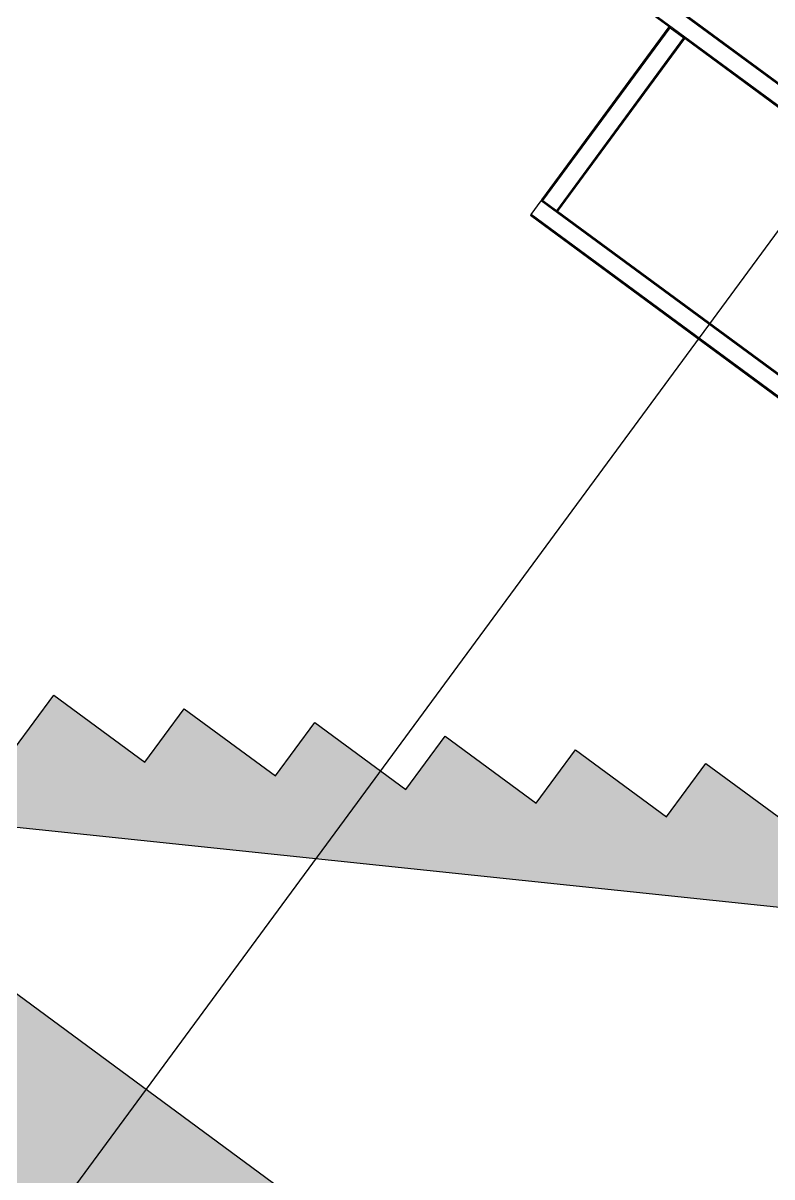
# Model space of a CAD drawing. Header units: millimetres. Extents: x 400392 to 401186, y 4543812 to 4544115.
# Drawn here: x 400763.209 to 400765.129, y 4544085.404 to 4544088.36 of the extents above; entities that cross this region are included whole.
import ezdxf

# ---------------------------------------------------------------- set-up
doc = ezdxf.new("R2010")
doc.units = ezdxf.units.MM
doc.linetypes.add('AKS', pattern=[3, 2.5, -0.25, 0, -0.25])
for name, color, linetype in [('aks prota', 2, 'AKS'), ('görünüş prota', 4, 'Continuous'), ('kesit prota', 1, 'Continuous'), ('kesit tarama prota', 252, 'Continuous'), ('kiris prota', 6, 'Continuous')]:
    doc.layers.add(name, color=color, linetype=linetype)

# ---------------------------------------------------------------- blocks, each defined once
blk = doc.blocks.new('A$C750F51A7')
at = {"layer": 'görünüş prota', "color": 253, "lineweight": -2}
for p, q in [((-94.33, -82.49), (-199.93, -82.49)), ((-94.33, -82.79), (-199.93, -82.79)), ((-94.33, -87.19), (-199.93, -87.19)), ((-158.63, -87.49), (-199.93, -87.49)), ((-158.63, -142.49), (-158.63, -87.49)), ((-158.33, -87.49), (-158.63, -87.49)), ((-158.63, -88.49), (-158.33, -88.49)), ((-158.33, -142.49), (-158.33, -87.49)), ((-158.33, -87.49), (-153.93, -87.49)), ((-156.63, -87.49), (-156.63, -87.19)), ((-155.63, -87.49), (-155.63, -87.19)), ((-153.93, -142.49), (-153.93, -87.49)), ((-153.63, -87.49), (-153.93, -87.49)), ((-153.93, -88.49), (-153.63, -88.49)), ((-94.33, -87.49), (-153.63, -87.49)), ((-153.63, -142.49), (-153.63, -87.49)), ((-158.63, -89.49), (-158.33, -89.49)), ((-153.93, -89.49), (-153.63, -89.49)), ((-158.63, -140.49), (-158.33, -140.49)), ((-158.63, -141.49), (-158.33, -141.49)), ((-153.93, -140.49), (-153.63, -140.49)), ((-153.93, -141.49), (-153.63, -141.49)), ((-158.33, -142.49), (-158.63, -142.49)), ((-158.63, -142.49), (-158.63, -142.79)), ((86.77, -142.79), (-158.63, -142.79)), ((-158.63, -147.19), (-158.63, -142.79)), ((-158.33, -142.49), (-153.93, -142.49)), ((-156.63, -142.49), (-156.63, -142.79)), ((-155.63, -142.49), (-155.63, -142.79)), ((-153.63, -142.49), (-153.93, -142.49)), ((81.77, -142.49), (-153.63, -142.49)), ((87.7, -147.19), (-158.63, -147.19)), ((-158.63, -147.19), (-158.63, -147.49)), ((87.77, -147.49), (-158.63, -147.49)), ((-156.63, -147.19), (-156.63, -147.49)), ((-155.63, -147.19), (-155.63, -147.49))]:
    blk.add_line(p, q, dxfattribs=at)

msp = doc.modelspace()

# ---------------------------------------------------------------- hatches: boundary and pattern name
at = {"layer": 'kesit tarama prota'}
h = msp.add_hatch(color=256, dxfattribs=at)
h.dxf.hatch_style = 1
h.paths.add_polyline_path([(400769.29744, 4544081.37809), (400766.79467, 4544083.22079), (400768.71566, 4544085.82989), (400768.31312, 4544086.12627), (400768.20195, 4544085.9759), (400767.96842, 4544086.14784), (400767.86762, 4544086.01095), (400767.63409, 4544086.18289), (400767.5333, 4544086.04599), (400767.29977, 4544086.21793), (400767.19898, 4544086.08103), (400766.96545, 4544086.25297), (400766.86466, 4544086.11608), (400766.63112, 4544086.28802), (400766.53033, 4544086.15112), (400766.2968, 4544086.32306), (400766.19601, 4544086.18616), (400765.96248, 4544086.3581), (400765.86169, 4544086.22121), (400765.62815, 4544086.39315), (400765.52736, 4544086.25625), (400765.29383, 4544086.42819), (400765.19304, 4544086.29129), (400764.95951, 4544086.46323), (400764.85872, 4544086.32633), (400764.62518, 4544086.49827), (400764.52439, 4544086.36138), (400764.29086, 4544086.53332), (400764.19007, 4544086.39642), (400763.95654, 4544086.56836), (400763.85575, 4544086.43146), (400763.62222, 4544086.6034), (400763.52142, 4544086.46651), (400763.28789, 4544086.63845), (400763.1871, 4544086.50155), (400762.95357, 4544086.67349), (400762.85278, 4544086.53659), (400760.2514, 4544088.45189), (400760.15061, 4544088.31499), (400759.91708, 4544088.48693), (400759.81629, 4544088.35004), (400759.58275, 4544088.52198), (400759.48196, 4544088.38508), (400759.24843, 4544088.55702), (400759.14764, 4544088.42012), (400758.91411, 4544088.59206), (400758.81332, 4544088.45517), (400758.57978, 4544088.62711), (400758.47899, 4544088.49021), (400758.24546, 4544088.66215), (400758.14467, 4544088.52525), (400755.67246, 4544090.34545), (400757.03435, 4544092.19517), (400759.5596, 4544090.33592), (400762.16825, 4544090.02961), (400764.26986, 4544088.48227), (400764.56631, 4544088.88491), (400762.35525, 4544090.51284), (400759.7466, 4544090.81914), (400756.92816, 4544092.89426), (400755.77794, 4544091.33202), (400754.00248, 4544092.63922), (400753.29101, 4544091.67289), (400768.58597, 4544080.41176)])
h.paths.add_polyline_path([(400762.51636, 4544086.37076), (400768.06479, 4544085.78919), (400766.39204, 4544083.51724)], flags=16)

# ---------------------------------------------------------------- linework, layer by layer
at = {"layer": 'aks prota', "ltscale": 10}
msp.add_line((400750.3467, 4544067.72986), (400766.14863, 4544089.19217), dxfattribs=at)
at = {"layer": 'kesit prota', "color": 1}
msp.add_line((400762.51636, 4544086.37076), (400766.39204, 4544083.51724), dxfattribs=at)
for points in [[(400763.1871, 4544086.50155), (400763.28789, 4544086.63845), (400763.52142, 4544086.46651), (400763.62222, 4544086.6034), (400763.85575, 4544086.43146), (400763.95654, 4544086.56836), (400764.19007, 4544086.39642), (400764.29086, 4544086.53332), (400764.52439, 4544086.36138), (400764.62518, 4544086.49827), (400764.85872, 4544086.32633), (400764.95951, 4544086.46323), (400765.19304, 4544086.29129)], [(400762.51636, 4544086.37076), (400768.06479, 4544085.78919)]]:
    msp.add_lwpolyline(points, dxfattribs=at)

# ---------------------------------------------------------------- block references
at = {"layer": 'kiris prota', "color": 1, "xscale": 0.01, "yscale": 0.01, "zscale": 0.01, "rotation": 323.6371180962271}
msp.add_blockref('A$C750F51A7', (400766.6613, 4544088.11446), dxfattribs=at)

doc.saveas('drawing.dxf')
